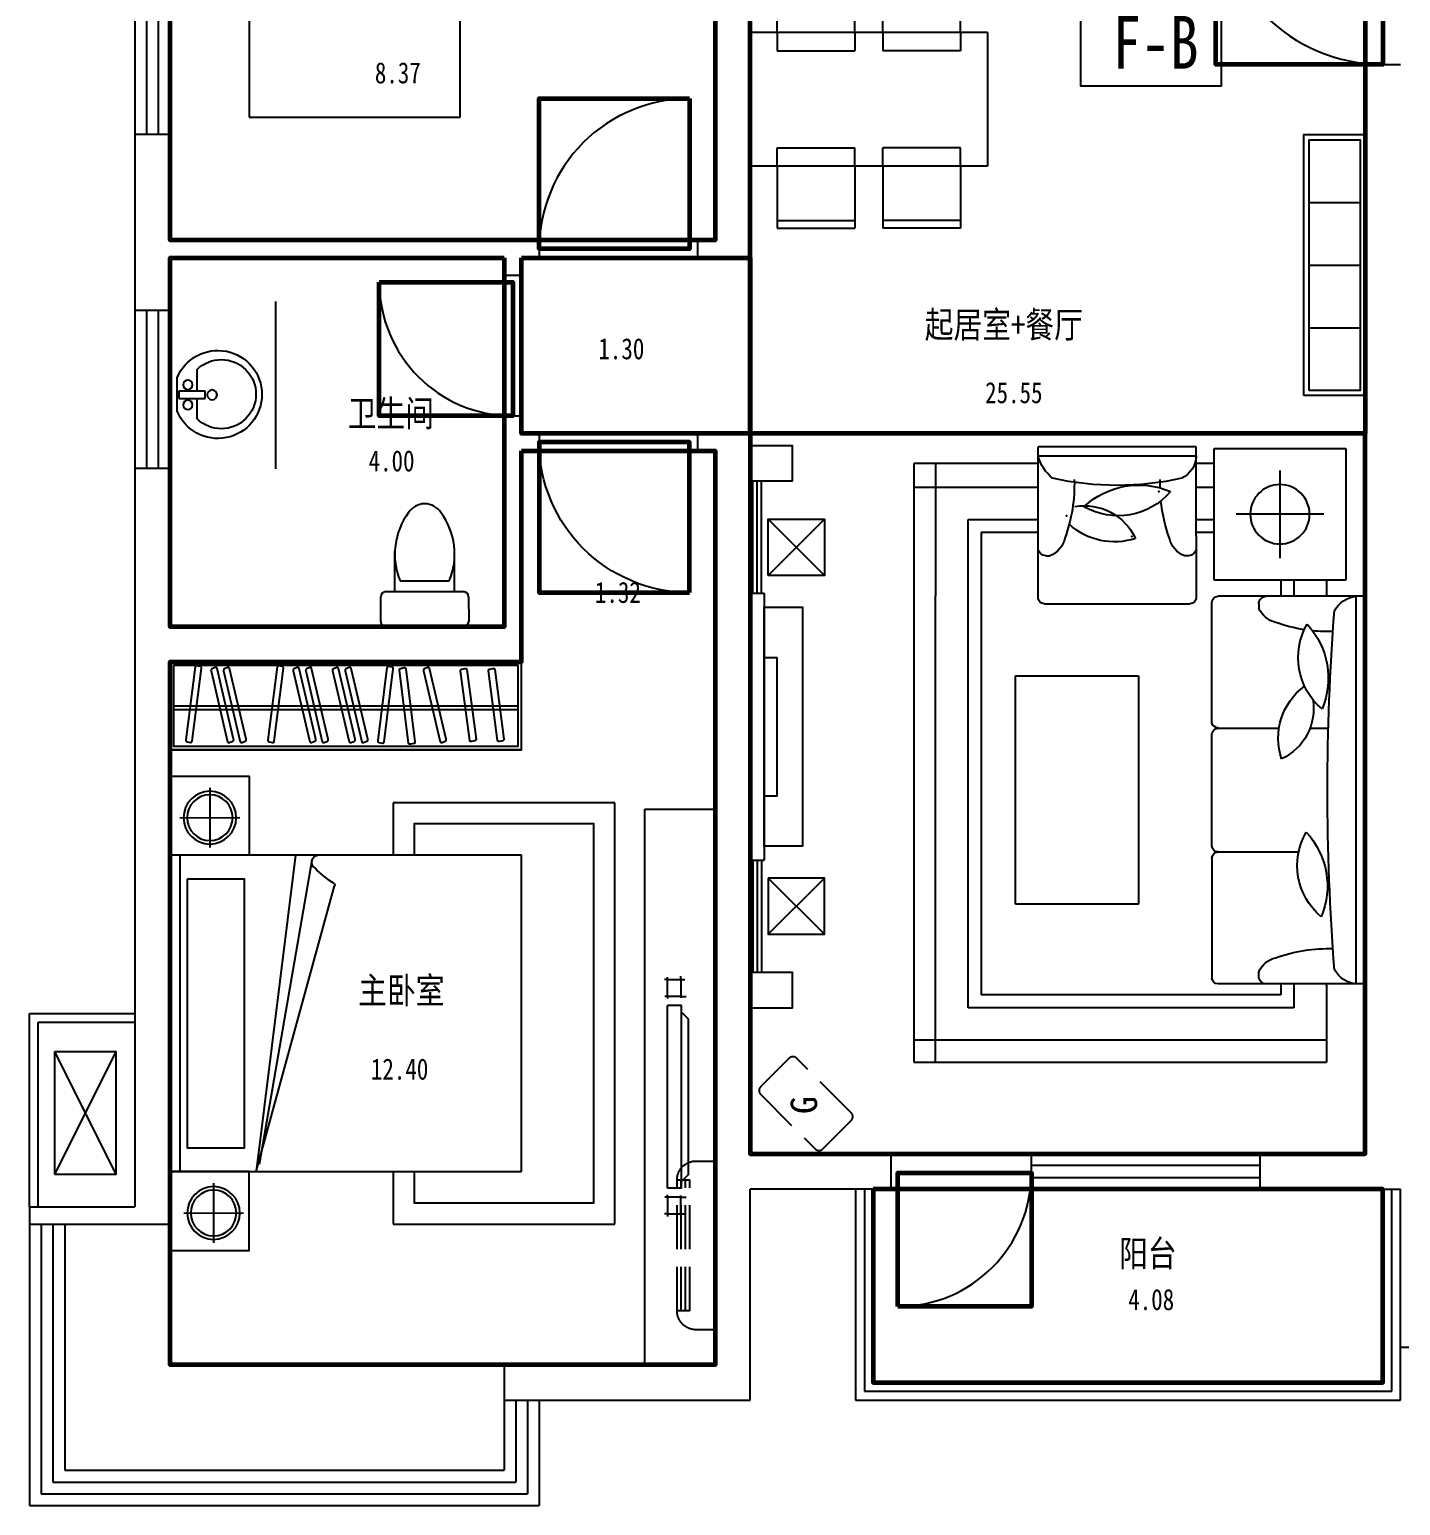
# Model space of a CAD drawing. Extents: x -355297 to -319897, y -340725 to -321125.
# Drawn here: x -355297 to -347497, y -339225 to -330826 of the extents above; entities that cross this region are included whole.
import ezdxf
from ezdxf.enums import TextEntityAlignment as Align

# ---------------------------------------------------------------- set-up
doc = ezdxf.new("R2010")
doc.units = 0
doc.header["$LTSCALE"] = 1000
doc.header["$MEASUREMENT"] = 0
doc.linetypes.add('DASH', pattern=[0.35, 0.25, -0.1])
doc.linetypes.add('DASHED', pattern=[0.75, 0.5, -0.25])
doc.layers.get('0').update_dxf_attribs({"linetype": 'CONTINUOUS'})
for name, color, linetype in [('0-室内空调位', 8, 'DASH'), ('A-FURN-MOVE', 47, 'DASH'), ('FIXT', 53, 'CONTINUOUS'), ('IDEN-NAME', 153, 'CONTINUOUS'), ('LVTRY', 8, 'CONTINUOUS'), ('PUB_HATCH', 8, 'CONTINUOUS'), ('PUB_TEXT', 7, 'CONTINUOUS'), ('TEXT', 6, 'CONTINUOUS'), ('WALL', 2, 'CONTINUOUS'), ('WIND', 2, 'CONTINUOUS'), ('WINDOW', 3, 'CONTINUOUS'), ('WINDOW_TEXT', 7, 'CONTINUOUS'), ('家具', 145, 'CONTINUOUS'), ('家具ALL', 33, 'CONTINUOUS'), ('灰色', 8, 'CONTINUOUS'), ('空调', 32, 'CONTINUOUS'), ('面积', 2, 'CONTINUOUS')]:
    doc.layers.add(name, color=color, linetype=linetype)
for name, color, linetype, lineweight in [('GT_卧室', 1, 'CONTINUOUS', 60), ('GT_卫生间', 5, 'CONTINUOUS', 60), ('GT_客厅', 2, 'CONTINUOUS', 60), ('GT_过道', 30, 'CONTINUOUS', 60), ('GT_门', 245, 'CONTINUOUS', 60), ('GT_阳台', 6, 'CONTINUOUS', 60), ('GT_餐厅', 3, 'CONTINUOUS', 60)]:
    doc.layers.add(name, color=color, linetype=linetype, lineweight=lineweight)
doc.layers.get('PUB_HATCH').off()
doc.styles.add('-黑体', font='simhei.ttf', dxfattribs={"width": 0.7})
doc.styles.add('CCDI_T0G_01', font='simhei.ttf')
doc.styles.add('SIMPLEX', font='SIMPLEX.SHX')
doc.styles.add('Style-simsun', font='')
doc.styles.get('Style-simsun').set_extended_font_data('NSimSun')

# ---------------------------------------------------------------- blocks, each defined once
blk = doc.blocks.new('_DBLK')
blk.add_line((-0.45, 0), (-0.45, -0.95))
blk.add_arc((-0.45, 0), 0.95, 270, 0)
at = {"layer": 'WINDOW_TEXT', "style": 'SIMPLEX', "flags": 9}
blk.add_attdef('A', text='', height=1, dxfattribs=at).set_placement((0, 1.5), align=Align.MIDDLE)
blk = doc.blocks.new('_WBLK')
for p, q in [((-0.5, 0.5), (0.5, 0.5)), ((0.5, 0.1667), (-0.5, 0.1667)), ((0.5, -0.1667), (-0.5, -0.1667)), ((-0.5, -0.5), (0.5, -0.5))]:
    blk.add_line(p, q)
at = {"layer": 'WINDOW_TEXT', "style": 'SIMPLEX', "flags": 9}
blk.add_attdef('A', text='', height=1, dxfattribs=at).set_placement((0, 1.5), align=Align.MIDDLE)
blk = doc.blocks.new('U_B5ZSN')
for p, q in [((-220, 0), (220, 0)), ((-250, -170), (-250, -30)), ((250, -30), (250, -170)), ((220, -200), (-220, -200)), ((-169.7, -200.4), (-169.7, -430.4)), ((169.7, -200.4), (169.7, -430.4)), ((139.7, -260.4), (-139.7, -260.4))]:
    blk.add_line(p, q)
for centre, radius, start, end in [((-220, -30), 30, 90, 180), ((220, -30), 30, 0, 90), ((-220, -170), 30, 180, 270), ((220, -170), 30, 270, 0), ((227.4, -412.8), 397.5, 157.45048, 216.63814), ((-227.4, -412.8), 397.5, 323.36186, 22.54952), ((0, -589.6), 109.8, 213.45086, 326.54914)]:
    blk.add_arc(centre, radius, start, end)
blk = doc.blocks.new('55555')
at = {"layer": 'LVTRY', "xscale": -1, "rotation": 90}
blk.add_blockref('U_B5ZSN', (61757.5, 84566.5), dxfattribs=at)
blk = doc.blocks.new('$plan$00001628')
for p, q in [((-20.3, 0), (20.3, 0)), ((20.3, 0), (20.3, -150)), ((-20.3, -150), (-20.3, 0)), ((-23.4, -103.9), (-143.6, -103.9)), ((20.3, -150), (-20.3, -150)), ((136, -103.9), (23.5, -103.9))]:
    blk.add_line(p, q)
blk.add_lwpolyline([(-96.6, 9.3, 5.110404), (92.2, 9.3)], format="xyb", close=True)
for centre, radius in [((-57.2, -52), 26.7), ((57.2, -52), 26.7), ((0, -190.1), 27.8)]:
    blk.add_circle(centre, radius)
blk.add_arc((-3.8, -242.5), 196.9, 135.25267, 44.74733)
blk = doc.blocks.new('dq')
at = {"ltscale": 2}
for p, q in [((-80, 950), (-80, 1749)), ((-50, 950), (-50, 1749)), ((-20, 950), (-20, 1749)), ((-128, 1476), (-528, 1076)), ((-528, 1476), (-128, 1076)), ((-80, -950), (-80, -1749)), ((-50, -950), (-50, -1749)), ((-20, -950), (-20, -1749)), ((-128, -1476), (-528, -1076)), ((-528, -1476), (-128, -1076))]:
    blk.add_line(p, q, dxfattribs=at)
for p, q in [((-100, 950), (-100, -950)), ((0, 950), (-100, 950)), ((0, 950), (0, -950)), ((0, -950), (-100, -950))]:
    blk.add_line(p, q)
for points in [[(0, 1749), (-300, 1749), (-300, 1999), (0, 1999)], [(-128, 1076), (-128, 1476), (-528, 1476), (-528, 1076)], [(-100, 850), (-372, 850), (-372, -850), (-100, -850)], [(-100, 493), (-190, 493), (-190, -494), (-100, -494)], [(-128, -1076), (-128, -1476), (-528, -1476), (-528, -1076)], [(0, -1999), (-300, -1999), (-300, -1749), (0, -1749)]]:
    blk.add_lwpolyline(points, close=True, dxfattribs=at)
blk = doc.blocks.new('A$C2C4A43AB')
at = {"layer": '家具'}
for p, q in [((450, 2529.8), (2250, 2529.8)), ((450, 529.8), (450, 2529.8)), ((2250, 2529.8), (2250, 529.8)), ((2250, 2529.8), (2250, 529.8)), ((2250, 2529.8), (2250, 2359.8)), ((236.6, 2473.8), (236.3, 2133.8)), ((450, 2474), (2250, 2474)), ((2486, 2452.7), (2485.7, 2112.7)), ((66.5, 2303.9), (406.5, 2303.6)), ((2315.9, 2282.9), (2655.9, 2282.6)), ((450, 1816.4), (2250.4, 2040)), ((480.3, 1723.2), (2209.1, 2022.9)), ((2250.4, 2040), (625, 1594)), ((151.3, 1260.9), (450, 1260.9)), ((151.3, 0), (151.3, 1260.9)), ((2250, 1260.9), (2548.7, 1260.9)), ((2548.7, 1260.9), (2548.7, 0)), ((2250, 529.8), (450, 529.8)), ((2548.7, 0), (151.3, 0))]:
    blk.add_line(p, q, dxfattribs=at)
for points in [[(0, 2529.8), (0, 2079.8), (450, 2079.8), (450, 2529.8)], [(2700, 2529.8), (2700, 2079.8), (2250, 2079.8), (2250, 2529.8)], [(587.2, 2432.2), (2115.7, 2432.2), (2115.7, 2107.6), (587.2, 2107.6)]]:
    blk.add_lwpolyline(points, close=True, dxfattribs=at)
blk.add_lwpolyline([(2250, 1140.9), (2428.7, 1140.9), (2428.7, 120), (271.3, 120), (271.3, 1140.9), (450, 1140.9)], dxfattribs=at)
for centre, radius in [((236.5, 2303.8), 150), ((236.5, 2303.8), 130), ((2485.9, 2282.7), 150), ((2485.9, 2282.7), 130)]:
    blk.add_circle(centre, radius, dxfattribs=at)
for centre, radius, start, end in [((489.3, 1685), 39.3, 34.76973, 171.6858), ((104.1, 1273.5), 602.1, 32.54346, 46.10592), ((620.1, 1602.8), 10, 212.54346, 299.04815)]:
    blk.add_arc(centre, radius, start, end, dxfattribs=at)
blk = doc.blocks.new('A$C54607170')
at = {"layer": '家具'}
for p, q in [((19.9, 105.5), (5.8, 105.5)), ((19.9, 105.5), (19.9, 122.3)), ((114.9, 105.5), (114.9, 121.2)), ((114.9, 105.5), (127.5, 105.5)), ((19.9, 29.9), (0, 29.9)), ((19.9, 29.9), (19.9, 6.8)), ((114.9, 29.9), (124.3, 29.9)), ((114.9, 29.9), (114.9, 0))]:
    blk.add_line(p, q, dxfattribs=at)
blk.add_lwpolyline([(114.9, 105.5), (19.9, 105.5), (19.9, 29.9), (114.9, 29.9)], close=True, dxfattribs=at)
blk = doc.blocks.new('A$C5F6F7D46')
at = {"layer": '家具'}
for p, q in [((544.7, 120), (1583, 120)), ((544.7, 40), (544.7, 120)), ((1583, 40), (1583, 120)), ((544.7, 40), (1583, 40)), ((621.6, 0), (581.6, 40)), ((1546.1, 40), (1506.1, 0)), ((621.6, 0), (1506.1, 0))]:
    blk.add_line(p, q, dxfattribs=at)
blk = doc.blocks.new('A$C0298320C')
blk.add_blockref('A$C54607170', (377.5, 14.5))
at = {"xscale": -1}
blk.add_blockref('A$C54607170', (1750.2, 14.5), dxfattribs=at)
at = {"layer": '面积'}
blk.add_blockref('A$C5F6F7D46', (0, 0), dxfattribs=at)
blk = doc.blocks.new('NAME')
blk.add_lwpolyline([(-4, 2.5), (-4, -2.5), (4, -2.5), (4, 2.5)], close=True)
at = {"style": '-黑体', "width": 0.8}
blk.add_attdef('户型名称', text='', height=3, dxfattribs=at).set_placement((0, 0), align=Align.MIDDLE_CENTER)
blk = doc.blocks.new('A$C27572BC1')
at = {"layer": '家具'}
for p, q in [((352.5, 1350), (1112.4, 1350)), ((352.5, 0), (352.5, 1350)), ((1112.4, 0), (1112.4, 1350)), ((352.5, 1196.8), (0, 1196.8)), ((0, 1196.8), (0, 754.5)), ((43.5, 1196.8), (43.5, 754.5)), ((1112.4, 1196.8), (1465, 1196.8)), ((1421.4, 1196.8), (1421.4, 754.5)), ((1465, 1196.8), (1465, 754.5)), ((352.5, 754.5), (0, 754.5)), ((1112.4, 754.5), (1465, 754.5)), ((0, 153.2), (0, 595.5)), ((352.5, 595.5), (0, 595.5)), ((43.5, 153.2), (43.5, 595.5)), ((1112.4, 595.5), (1465, 595.5)), ((1421.4, 153.2), (1421.4, 595.5)), ((1465, 153.2), (1465, 595.5)), ((352.5, 153.2), (0, 153.2)), ((1112.4, 153.2), (1465, 153.2)), ((352.5, 0), (1112.4, 0))]:
    blk.add_line(p, q, dxfattribs=at)
at = {"layer": '家具', "linetype": 'DASHED', "ltscale": 10}
for p, q in [((352.5, 1196.8), (457.2, 1196.8)), ((457.2, 1196.8), (457.2, 754.5)), ((1112.4, 1196.8), (1007.8, 1196.8)), ((1007.8, 1196.8), (1007.8, 754.5)), ((352.5, 754.5), (457.2, 754.5)), ((1112.4, 754.5), (1007.8, 754.5)), ((352.5, 595.5), (457.2, 595.5)), ((457.2, 153.2), (457.2, 595.5)), ((1007.8, 153.2), (1007.8, 595.5)), ((1112.4, 595.5), (1007.8, 595.5)), ((352.5, 153.2), (457.2, 153.2)), ((1112.4, 153.2), (1007.8, 153.2))]:
    blk.add_line(p, q, dxfattribs=at)
blk = doc.blocks.new('A$C1635139F')
at = {"layer": '家具', "linetype": 'Continuous'}
for p, q in [((110.8, 3491.6), (110.8, 2741.6)), ((860.8, 3491.6), (110.8, 3491.6)), ((860.8, 2741.6), (860.8, 3491.6)), ((961.8, 2993.7), (961.8, 3500.7)), ((961.8, 3500.7), (1861.8, 3500.7)), ((961.8, 3446.7), (1861.8, 3446.7)), ((1861.8, 2643.9), (1861.8, 3500.7)), ((961.8, 2993.7), (961.8, 2643.9)), ((1006.8, 2880.6), (1029.5, 2880.6)), ((1816.8, 2880.6), (1794.1, 2880.6)), ((110.8, 2741.6), (860.8, 2741.6)), ((0, 444.5), (0, 2650)), ((0.5, 2650.5), (837.9, 2650.5)), ((52.8, 444), (52.8, 2650.5)), ((606.4, 2606.5), (606.4, 2584.3)), ((873.1, 1925.7), (873.1, 2615.3)), ((1825.8, 2607.9), (997.8, 2607.9)), ((1290.8, 2197.3), (1290.8, 897.3)), ((1990.8, 2197.3), (1290.8, 2197.3)), ((1990.8, 897.3), (1990.8, 2197.3)), ((314.6, 1899.3), (217.8, 1899.3)), ((839.3, 1899.3), (490.9, 1899.3)), ((873.1, 1230.5), (873.1, 1864.1)), ((839.3, 1195.3), (379.2, 1195.3)), ((873.1, 1160.1), (873.1, 479.2)), ((1290.8, 897.3), (1990.8, 897.3)), ((606.4, 488), (606.4, 510.2)), ((0.5, 444), (837.9, 444))]:
    blk.add_line(p, q, dxfattribs=at)
at = {"layer": '家具'}
for p, q in [((485.8, 3365.7), (485.8, 2867.5)), ((860.8, 3404.8), (961.8, 3404.8)), ((1861.8, 3404.8), (2568.1, 3404.8)), ((1861.8, 3404.8), (2568.1, 3404.8)), ((2444.6, 3404.8), (2444.6, 2652.6)), ((2568.1, 3404.8), (2568.1, 0)), ((2568.1, 3404.8), (2568.1, 0)), ((961.8, 3271.5), (860.8, 3271.5)), ((2568.1, 3271.5), (1861.8, 3271.5)), ((236.7, 3116.6), (734.9, 3116.6)), ((961.8, 3086.3), (860.8, 3086.3)), ((2259.3, 3086.3), (1861.8, 3086.3)), ((2259.3, 308.7), (2259.3, 3086.3)), ((860.8, 3012.2), (961.8, 3012.2)), ((1861.8, 3012.2), (2185.2, 3012.2)), ((2185.2, 3012.2), (2185.2, 382.8)), ((221.7, 2741.6), (221.7, 2650.5)), ((406.9, 2741.6), (406.9, 2650.5)), ((481, 2741.6), (481, 2650.5)), ((221.7, 2650.5), (221.7, 2652.6)), ((406.9, 2650.5), (406.9, 2652.6)), ((2444.6, 0), (2444.6, 2652.6)), ((221.7, 435.7), (221.7, 444)), ((221.7, 444), (221.7, 0)), ((406.9, 444), (406.9, 352.9)), ((406.9, 436), (406.9, 308.7)), ((481, 444), (481, 382.8)), ((481, 382.8), (2185.2, 382.8)), ((406.9, 308.7), (2259.3, 308.7)), ((221.7, 123.5), (2568.1, 123.5)), ((2568.1, 0), (221.7, 0)), ((2568.1, 0), (1861.8, 0))]:
    blk.add_line(p, q, dxfattribs=at)
blk.add_circle((485.8, 3116.6), 169.1, dxfattribs=at)
at = {"layer": '家具', "linetype": 'Continuous'}
for centre, radius, start, end in [((1110.1, 3454.4), 148.5, 182.97, 243.66674), ((1613.5, 3520.1), 258.9, 309.82954, 343.53373), ((1411.8, 4967), 1686.2, 257.41004, 282.58996), ((251.2, 3289.5), 916.9, 358.58303, 1.59457), ((2572.4, 3289.5), 916.9, 178.40543, 199.73927), ((251.2, 3289.5), 916.9, 340.26073, 353.9761), ((979.4, 3009.1), 137.9, 291.27159, 347.71802), ((1844.1, 3009.1), 137.9, 192.28198, 248.72841), ((1006.8, 2925.6), 45, 180, 270), ((1816.8, 2925.6), 45, 270, 0), ((0.5, 2650), 0.5, 90, 180), ((31.5, 2484.4), 167.4, 30.68837, 82.6749), ((562.4, 2606.5), 44, 0, 90), ((837.9, 2615.3), 35.2, 0, 90), ((997.8, 2643.9), 36, 180, 270), ((1825.8, 2643.9), 36, 270, 0), ((-12994.4, 1547.3), 13209.5, 355.55987, 4.44013), ((480.7, 2633.3), 134.9, 282.27415, 338.70114), ((206.6, 3345.3), 896.5, 268.40543, 276.00735), ((206.6, 3345.3), 896.5, 279.035, 289.73927), ((828.4, 1948.6), 50.2, 280.89858, 332.84122), ((837.9, 1864.1), 35.2, 0, 90), ((837.9, 1230.5), 35.2, 270, 0), ((837.9, 1160.1), 35.2, 0, 90), ((206.6, -250.8), 896.5, 70.26073, 91.59457), ((480.7, 461.2), 134.9, 21.29886, 77.72585), ((31.5, 610.1), 167.4, 277.3251, 329.31163), ((0.5, 444.5), 0.5, 180, 270), ((562.4, 488), 44, 270, 0), ((837.9, 479.2), 35.2, 270, 0)]:
    blk.add_arc(centre, radius, start, end, dxfattribs=at)
at = {"layer": '家具'}
for centre, radius, start, end in [((1288, 2823.5), 459.3, 47.03855, 112.96198), ((1406.5, 3495.6), 388.2, 219.93728, 300.06326), ((1600, 2842.7), 322.7, 80.4987, 154.92667), ((1961, 3959.5), 1329.3, 221.0234, 221.26389), ((1428.1, 3337.9), 378.1, 251.44436, 312.71967), ((367.4, 2681.9), 29.4, 273.60815, 273.73494), ((367.4, 2681.9), 29.4, 273.60815, 273.73494), ((660, 2184.7), 449.1, 137.03855, 202.96198), ((2.8, 2300.6), 379.6, 309.93728, 30.06326), ((125.6, 1842.5), 369.7, 341.44436, 53.33975), ((609.8, 2010.6), 315.5, 170.4987, 244.92667), ((664.8, 1001.5), 449.1, 137.03855, 202.96198), ((7.7, 1117.4), 379.6, 309.93728, 30.06326)]:
    blk.add_arc(centre, radius, start, end, dxfattribs=at)
for p in [(1175.2, 3246.4), (1701.1, 3107.1), (1328.2, 2989.7)]:
    blk.add_point(p, dxfattribs=at)
blk = doc.blocks.new('壁挂空调')
at = {"layer": 'A-FURN-MOVE'}
for p, q in [((-108, 216), (-852, 216)), ((-852, 216), (-852, 144)), ((-108, 192), (-852, 192)), ((-108, 168), (-852, 168)), ((-108, 144), (-108, 216)), ((-960, 108), (-960, 0)), ((-108, 144), (-852, 144)), ((0, 0), (0, 108)), ((-960, 0), (0, 0))]:
    blk.add_line(p, q, dxfattribs=at)
for centre, start, end in [((-852, 108), 90, 180), ((-108, 108), 0, 90)]:
    blk.add_arc(centre, 108, start, end, dxfattribs=at)
blk = doc.blocks.new('A$C56337016')
for p, q in [((319.9, 525), (8.8, 213.8)), ((525, 362.3), (362.3, 525)), ((213.8, 8.8), (525, 319.9)), ((8.8, 171.4), (171.4, 8.8))]:
    blk.add_line(p, q)
for centre, start, end in [((341.1, 503.8), 45, 135), ((503.8, 341.1), 315, 45), ((30, 192.6), 135, 225), ((192.6, 30), 225, 315)]:
    blk.add_arc(centre, 30, start, end)
at = {"style": 'Style-simsun'}
blk.add_text('G', height=150, dxfattribs=at).set_placement((207.4, 203.6))
blk = doc.blocks.new('A$C24390004')
at = {"layer": '空调'}
for p, q in [((700, 350), (0, 0)), ((700, 0), (0, 350)), ((0, 350), (0, 0)), ((700, 350), (0, 350)), ((700, 0), (700, 350)), ((700, 0), (0, 0))]:
    blk.add_line(p, q, dxfattribs=at)
blk = doc.blocks.new('A$C64276DD0')
at = {"layer": '家具'}
for p, q in [((450, 2000), (1650, 2000)), ((450, 0), (450, 2000)), ((450, 1944.2), (1650, 1944.2)), ((1650, 2000), (1650, 0)), ((1650, 2000), (1650, 0)), ((1650, 2000), (1650, 1830)), ((1886, 1922.9), (1885.7, 1582.9)), ((1715.9, 1753.1), (2055.9, 1752.8)), ((450, 1286.6), (1650.4, 1510.2)), ((480.3, 1193.4), (1609.1, 1493.1)), ((1650.4, 1510.2), (625, 1064.2)), ((1650, 0), (450, 0))]:
    blk.add_line(p, q, dxfattribs=at)
for points in [[(2100, 2000), (2100, 1550), (1650, 1550), (1650, 2000)], [(587.2, 1902.4), (1515.7, 1902.4), (1515.7, 1577.8), (587.2, 1577.8)]]:
    blk.add_lwpolyline(points, close=True, dxfattribs=at)
for radius in [150, 130]:
    blk.add_circle((1885.9, 1752.9), radius, dxfattribs=at)
for centre, radius, start, end in [((489.3, 1155.2), 39.3, 34.76973, 171.6858), ((104.1, 743.7), 602.1, 32.54346, 46.10592), ((620.1, 1073), 10, 212.54346, 299.04815)]:
    blk.add_arc(centre, radius, start, end, dxfattribs=at)
blk = doc.blocks.new('A$C64276DD0-flat-3')
at = {"layer": '家具'}
for p, q in [((-450, 2000), (-1650, 2000)), ((-1650, 2000), (-1650, 0)), ((-1650, 2000), (-1650, 0)), ((-1650, 2000), (-1650, 1830)), ((-450, 1944.2), (-1650, 1944.2)), ((-450, 0), (-450, 2000)), ((-1886, 1922.9), (-1885.7, 1582.9)), ((-1715.9, 1753.1), (-2055.9, 1752.8)), ((-1650.4, 1510.2), (-625, 1064.2)), ((-450, 1286.6), (-1650.4, 1510.2)), ((-480.3, 1193.4), (-1609.1, 1493.1)), ((-1650, 0), (-450, 0))]:
    blk.add_line(p, q, dxfattribs=at)
for points in [[(-2100, 2000), (-2100, 1550), (-1650, 1550), (-1650, 2000)], [(-587.2, 1902.4), (-1515.7, 1902.4), (-1515.7, 1577.8), (-587.2, 1577.8)]]:
    blk.add_lwpolyline(points, close=True, dxfattribs=at)
for radius in [150, 130]:
    blk.add_circle((-1885.9, 1752.9), radius, dxfattribs=at)
for centre, radius, start, end in [((-104.1, 743.7), 602.1, 133.89408, 147.45654), ((-489.3, 1155.2), 39.3, 8.3142, 145.23027), ((-620.1, 1073), 10, 240.95185, 327.45654)]:
    blk.add_arc(centre, radius, start, end, dxfattribs=at)

msp = doc.modelspace()

# ---------------------------------------------------------------- linework, layer by layer
at = {"layer": 'GT_卧室'}
for points in [[(-354497.3, -329324.6), (-351397.3, -329324.6), (-351397.3, -332024.6), (-354497.3, -332024.6), (-354497.3, -329324.6)], [(-352497.3, -333224.6), (-351397.3, -333224.6), (-351397.3, -338424.6), (-354497.3, -338424.6), (-354497.3, -334424.6), (-352497.3, -334424.6), (-352497.3, -333224.6)]]:
    msp.add_lwpolyline(points, dxfattribs=at)
at = {"layer": 'GT_卫生间'}
msp.add_lwpolyline([(-352597.3, -332124.6), (-352597.3, -334224.6), (-354497.3, -334224.6), (-354497.3, -332124.6), (-352597.3, -332124.6)], dxfattribs=at)
at = {"layer": 'GT_客厅'}
msp.add_lwpolyline([(-351197.3, -333124.6), (-351197.3, -337224.6), (-347697.3, -337224.6), (-347697.3, -333124.6), (-351197.3, -333124.6)], dxfattribs=at)
at = {"layer": 'GT_过道'}
msp.add_lwpolyline([(-352497.3, -332124.6), (-351197.3, -332124.6), (-351197.3, -333124.6), (-351497.3, -333124.6), (-352497.3, -333124.6), (-352497.3, -332124.6)], dxfattribs=at)
at = {"layer": 'GT_门'}
for points in [[(-348547.3, -330074.6), (-347597.3, -330074.6), (-347597.3, -331024.6), (-348547.3, -331024.6), (-348547.3, -330074.6)], [(-351542.3, -331219.6), (-351542.3, -332074.6), (-352397.3, -332074.6), (-352397.3, -331219.6), (-351542.3, -331219.6)], [(-353307.3, -332264.6), (-352547.3, -332264.6), (-352547.3, -333024.6), (-353307.3, -333024.6), (-353307.3, -332264.6)], [(-351542.3, -334029.6), (-351542.3, -333174.6), (-352397.3, -333174.6), (-352397.3, -334029.6), (-351542.3, -334029.6)], [(-350356.9, -338092.8), (-350357.4, -337332.8), (-349597.4, -337332.3), (-349597.4, -338092.8), (-350356.9, -338093.2)]]:
    msp.add_lwpolyline(points, dxfattribs=at)
at = {"layer": 'GT_阳台'}
msp.add_lwpolyline([(-350497.3, -337424.6), (-350497.3, -338524.6), (-347597.3, -338524.6), (-347597.3, -337424.6), (-350497.3, -337424.6)], dxfattribs=at)
at = {"layer": 'GT_餐厅'}
msp.add_lwpolyline([(-351197.3, -329924.6), (-347697.3, -329924.6), (-347697.3, -333124.6), (-351197.3, -333124.6), (-351197.3, -329924.6)], dxfattribs=at)
at = {"layer": 'LVTRY'}
msp.add_line((-353897.6, -332374.6), (-353897.5, -333326.4), dxfattribs=at)
at = {"layer": 'WALL'}
for p, q in [((-351397.3, -332024.6), (-351397.3, -329324.6)), ((-351397.3, -332024.6), (-351397.3, -329324.6)), ((-351197.3, -332124.6), (-351197.3, -329924.6)), ((-351197.3, -332124.6), (-351197.3, -329924.6)), ((-347697.3, -331124.6), (-347697.3, -331024.6)), ((-347697.3, -331124.6), (-347697.3, -331024.6)), ((-354497.3, -331424.6), (-354697.3, -331424.6)), ((-354697.3, -331424.6), (-354697.3, -332424.6)), ((-354697.3, -331424.6), (-354697.3, -332424.6)), ((-354497.3, -331424.6), (-354697.3, -331424.6)), ((-354497.3, -331424.6), (-354497.3, -332024.6)), ((-354497.3, -331424.6), (-354497.3, -332024.6)), ((-347697.3, -337224.6), (-347697.3, -331424.6)), ((-347697.3, -337224.6), (-347697.3, -331424.6)), ((-354497.3, -332024.6), (-352597.3, -332024.6)), ((-354497.3, -332024.6), (-352597.3, -332024.6)), ((-352597.3, -332024.6), (-352397.3, -332024.6)), ((-352597.3, -332024.6), (-352597.3, -332024.6)), ((-352597.3, -332024.6), (-352597.3, -332024.6)), ((-352597.3, -332024.6), (-352397.3, -332024.6)), ((-352397.3, -332024.6), (-352397.3, -332124.6)), ((-352397.3, -332024.6), (-352397.3, -332124.6)), ((-351497.3, -332024.6), (-351397.3, -332024.6)), ((-351497.3, -332024.6), (-351497.3, -332124.6)), ((-351497.3, -332024.6), (-351497.3, -332124.6)), ((-351497.3, -332024.6), (-351397.3, -332024.6)), ((-354497.3, -332124.6), (-352597.3, -332124.6)), ((-354497.3, -332124.6), (-354497.3, -332424.6)), ((-354497.3, -332124.6), (-354497.3, -332424.6)), ((-354497.3, -332124.6), (-352597.3, -332124.6)), ((-352597.3, -332224.6), (-352597.3, -332124.6)), ((-352597.3, -332224.6), (-352597.3, -332124.6)), ((-352497.3, -332124.6), (-352497.3, -332124.6)), ((-352497.3, -332124.6), (-352497.3, -332124.6)), ((-352497.3, -332124.6), (-352397.3, -332124.6)), ((-352497.3, -332124.6), (-352497.3, -332124.6)), ((-352497.3, -332224.6), (-352497.3, -332124.6)), ((-352497.3, -332224.6), (-352497.3, -332124.6)), ((-352497.3, -332124.6), (-352497.3, -332124.6)), ((-352497.3, -332124.6), (-352397.3, -332124.6)), ((-352497.3, -332124.6), (-352497.3, -332124.6)), ((-352497.3, -332124.6), (-352497.3, -332124.6)), ((-351497.3, -332124.6), (-351397.3, -332124.6)), ((-351497.3, -332124.6), (-351397.3, -332124.6)), ((-351397.3, -332124.6), (-351197.3, -332124.6)), ((-351397.3, -332124.6), (-351197.3, -332124.6)), ((-352597.3, -332224.6), (-352497.3, -332224.6)), ((-352597.3, -332224.6), (-352497.3, -332224.6)), ((-354497.3, -332424.6), (-354697.3, -332424.6)), ((-354497.3, -332424.6), (-354697.3, -332424.6)), ((-352597.3, -334224.6), (-352597.3, -333024.6)), ((-352597.3, -333024.6), (-352497.3, -333024.6)), ((-352597.3, -333024.6), (-352497.3, -333024.6)), ((-352597.3, -334224.6), (-352597.3, -333024.6)), ((-352497.3, -333024.6), (-352497.3, -333124.6)), ((-352497.3, -333024.6), (-352497.3, -333124.6)), ((-352497.3, -333124.6), (-352397.3, -333124.6)), ((-352497.3, -333124.6), (-352397.3, -333124.6)), ((-352397.3, -333124.6), (-352397.3, -333224.6)), ((-352397.3, -333124.6), (-352397.3, -333224.6)), ((-351497.3, -333124.6), (-351397.3, -333124.6)), ((-351497.3, -333124.6), (-351497.3, -333224.6)), ((-351497.3, -333124.6), (-351197.3, -333124.6)), ((-351497.3, -333124.6), (-351197.3, -333124.6)), ((-351497.3, -333124.6), (-351497.3, -333224.6)), ((-351497.3, -333124.6), (-351397.3, -333124.6)), ((-351197.3, -337224.6), (-351197.3, -333124.6)), ((-351197.3, -337224.6), (-351197.3, -333124.6)), ((-352497.3, -333224.6), (-352397.3, -333224.6)), ((-352497.3, -333224.6), (-352497.3, -334424.6)), ((-352497.3, -333224.6), (-352497.3, -334424.6)), ((-352497.3, -333224.6), (-352397.3, -333224.6)), ((-351497.3, -333224.6), (-351397.3, -333224.6)), ((-351497.3, -333224.6), (-351397.3, -333224.6)), ((-351397.3, -337699.6), (-351397.3, -333224.6)), ((-351397.3, -337699.6), (-351397.3, -333224.6)), ((-354697.3, -333324.6), (-354697.3, -337524.6)), ((-354497.3, -333324.6), (-354697.3, -333324.6)), ((-354497.3, -333324.6), (-354697.3, -333324.6)), ((-354697.3, -333324.6), (-354697.3, -337524.6)), ((-354497.3, -333324.6), (-354497.3, -334224.6)), ((-354497.3, -333324.6), (-354497.3, -334224.6)), ((-354497.3, -334224.6), (-352597.3, -334224.6)), ((-354497.3, -334224.6), (-352597.3, -334224.6)), ((-354497.3, -334424.6), (-354497.3, -337624.6)), ((-354497.3, -334424.6), (-352497.3, -334424.6)), ((-354497.3, -334424.6), (-352497.3, -334424.6)), ((-354497.3, -334424.6), (-354497.3, -337624.6)), ((-350397.4, -337224.6), (-351197.3, -337224.6)), ((-350397.4, -337224.6), (-351197.3, -337224.6)), ((-350397.4, -337224.6), (-350397.3, -337424.6)), ((-350397.4, -337224.6), (-350397.3, -337424.6)), ((-348297.4, -337224.6), (-347697.3, -337224.6)), ((-348297.4, -337224.6), (-348297.3, -337424.6)), ((-348297.4, -337224.6), (-348297.3, -337424.6)), ((-348297.4, -337224.6), (-347697.3, -337224.6)), ((-351197.3, -338624.6), (-351197.3, -337424.6)), ((-351197.3, -338624.6), (-351197.3, -337424.6)), ((-350398.4, -337424.6), (-351197.3, -337424.6)), ((-350397.3, -337424.6), (-351197.3, -337424.6)), ((-350397.3, -337424.6), (-351197.3, -337424.6)), ((-350398.4, -337424.6), (-351197.3, -337424.6)), ((-351197.3, -338624.6), (-351197.3, -337424.6)), ((-351197.3, -338624.6), (-351197.3, -337424.6)), ((-348297.4, -337424.6), (-347497.3, -337424.6)), ((-348297.4, -337424.6), (-347497.3, -337424.6)), ((-351397.3, -338424.6), (-351397.3, -337699.6)), ((-351397.3, -338424.6), (-351397.3, -337699.6)), ((-352597.3, -338424.6), (-351397.3, -338424.6)), ((-352597.3, -338424.6), (-351397.3, -338424.6)), ((-352597.3, -338624.6), (-351197.3, -338624.6)), ((-352597.3, -338624.6), (-351197.3, -338624.6))]:
    msp.add_line(p, q, dxfattribs=at)
at = {"layer": 'WALL', "linetype": 'ByBlock'}
for p, q in [((-355297.3, -337524.6), (-354697.3, -337524.6)), ((-355297.3, -337524.6), (-355297.3, -337624.6)), ((-355297.3, -337524.6), (-355297.3, -337624.6)), ((-355297.3, -337524.6), (-354697.3, -337524.6)), ((-355297.3, -337624.6), (-354497.3, -337624.6)), ((-355297.3, -337624.6), (-354497.3, -337624.6)), ((-352597.3, -338424.6), (-352597.3, -338624.6)), ((-352597.3, -338424.6), (-352597.3, -338624.6))]:
    msp.add_line(p, q, dxfattribs=at)
at = {"layer": 'WALL'}
msp.add_lwpolyline([(-347697.3, -336024.7), (-347697.3, -331024.6), (-347497.3, -331024.6)], dxfattribs=at)
msp.add_lwpolyline([(-347697.3, -336024.7), (-347697.3, -331024.6), (-347497.3, -331024.6)], dxfattribs=at)
at = {"layer": 'WINDOW'}
for p, q in [((-352597.3, -333024.6), (-352597.3, -332224.6)), ((-349597.3, -337424.6), (-349597.4, -337224.6)), ((-348297.4, -337224.6), (-349597.4, -337224.6)), ((-348297.4, -337289.6), (-349597.4, -337289.6)), ((-348297.4, -337424.6), (-350397.3, -337424.6)), ((-348297.4, -337359.6), (-349597.3, -337359.6)), ((-355297.3, -337624.6), (-355297.3, -339224.6)), ((-355230.7, -337624.6), (-355230.7, -339158)), ((-355164, -337624.6), (-355164, -339091.3)), ((-355097.3, -337624.6), (-355097.3, -339024.6)), ((-354497.3, -337624.6), (-354497.3, -338424.6)), ((-354497.3, -338424.6), (-352597.3, -338424.6)), ((-352597.3, -338424.6), (-352597.3, -339024.6)), ((-352530.7, -338624.6), (-352530.7, -339091.3)), ((-352464, -338624.6), (-352464, -339158)), ((-352397.3, -338624.6), (-352397.3, -339224.6)), ((-355097.3, -339024.6), (-352597.3, -339024.6)), ((-355164, -339091.3), (-352530.7, -339091.3)), ((-355230.7, -339158), (-352464, -339158)), ((-355297.3, -339224.6), (-352397.3, -339224.6))]:
    msp.add_line(p, q, dxfattribs=at)
at = {"layer": '家具', "ltscale": 2}
for p, q in [((-348017.3, -331810.9), (-347727.3, -331810.9)), ((-348017.3, -332167.2), (-347727.3, -332167.2)), ((-348017.3, -332523.5), (-347727.3, -332523.5))]:
    msp.add_line(p, q, dxfattribs=at)
at = {"layer": '家具', "linetype": 'Continuous'}
for p, q in [((-354497.3, -334424.6), (-352497.3, -334424.6)), ((-354497.3, -334924.6), (-354497.3, -334424.6)), ((-354497.3, -334924.6), (-354497.3, -334424.6)), ((-352497.3, -334924.6), (-352497.3, -334424.6)), ((-354477.3, -334674.6), (-352517.3, -334674.6)), ((-354477.3, -334694.6), (-352517.3, -334694.6)), ((-352497.3, -334924.6), (-354497.3, -334924.6))]:
    msp.add_line(p, q, dxfattribs=at)
at = {"layer": '家具'}
msp.add_line((-351797.3, -338424.6), (-351797.3, -335262.1), dxfattribs=at)
at = {"layer": '家具', "ltscale": 2}
for points in [[(-348047.3, -332909.8), (-348047.3, -331424.6), (-347697.3, -331424.6), (-347697.3, -332909.8)], [(-348017.3, -332879.8), (-348017.3, -331454.6), (-347727.3, -331454.6), (-347727.3, -332879.8)]]:
    msp.add_lwpolyline(points, close=True, dxfattribs=at)
at = {"layer": '家具', "linetype": 'Continuous'}
for points in [[(-354497.3, -334424.6), (-354497.3, -334924.6), (-352497.3, -334924.6), (-352497.3, -334424.6)], [(-354477.3, -334444.6), (-354477.3, -334904.6), (-352517.3, -334904.6), (-352517.3, -334444.6)]]:
    msp.add_lwpolyline(points, close=True, dxfattribs=at)
for points in [[(-354355.6, -334453), (-354407.8, -334868.9, 0.414214), (-354401.3, -334878.8), (-354381.7, -334882.9, 0.414214), (-354371.8, -334876.4), (-354319.6, -334460.6, 0.414214), (-354326.1, -334450.7), (-354345.6, -334446.5, 0.414214)], [(-354264.5, -334475.6), (-354170.4, -334878.8, 0.414214), (-354159.5, -334883.5), (-354141, -334876.1, 0.414214), (-354136.3, -334865.1), (-354230.4, -334462, 0.414214), (-354241.3, -334457.3), (-354259.8, -334464.7, 0.414214)], [(-354193.3, -334475.6), (-354099.3, -334878.8, 0.414214), (-354088.3, -334883.5), (-354069.8, -334876.1, 0.414214), (-354065.1, -334865.1), (-354159.2, -334462, 0.414214), (-354170.1, -334457.3), (-354188.7, -334464.7, 0.414214)], [(-353888.5, -334453), (-353940.6, -334868.9, 0.414214), (-353934.2, -334878.8), (-353914.6, -334882.9, 0.414214), (-353904.6, -334876.4), (-353852.5, -334460.6, 0.414214), (-353859, -334450.7), (-353878.5, -334446.5, 0.414214)], [(-353797.4, -334475.6), (-353703.3, -334878.8, 0.414214), (-353692.4, -334883.5), (-353673.8, -334876.1, 0.414214), (-353669.2, -334865.1), (-353763.2, -334462, 0.414214), (-353774.2, -334457.3), (-353792.7, -334464.7, 0.414214)], [(-353726.2, -334475.6), (-353632.1, -334878.8, 0.414214), (-353621.2, -334883.5), (-353602.7, -334876.1, 0.414214), (-353598, -334865.1), (-353692.1, -334462, 0.414214), (-353703, -334457.3), (-353721.5, -334464.7, 0.414214)], [(-353572.8, -334475.6), (-353478.7, -334878.8, 0.414214), (-353467.8, -334883.5), (-353449.2, -334876.1, 0.414214), (-353444.5, -334865.1), (-353538.6, -334462, 0.414214), (-353549.5, -334457.3), (-353568.1, -334464.7, 0.414214)], [(-353501.6, -334475.6), (-353407.5, -334878.8, 0.414214), (-353396.6, -334883.5), (-353378, -334876.1, 0.414214), (-353373.4, -334865.1), (-353467.4, -334462, 0.414214), (-353478.4, -334457.3), (-353496.9, -334464.7, 0.414214)], [(-353280, -334880.3), (-353227.9, -334464.4, 0.414214), (-353234.4, -334454.5), (-353253.9, -334450.4, 0.414214), (-353263.9, -334456.9), (-353316, -334872.7, 0.414214), (-353309.6, -334882.7), (-353290, -334886.8, 0.414214)], [(-353140.2, -334887.2), (-353192.4, -334471.3, -0.414214), (-353185.9, -334461.4), (-353166.3, -334457.2, -0.414214), (-353156.4, -334463.7), (-353104.2, -334879.6, -0.414214), (-353110.7, -334889.5), (-353130.2, -334893.6, -0.414214)], [(-353055.4, -334475.6), (-352961.3, -334878.8, 0.414214), (-352950.4, -334883.5), (-352931.8, -334876.1, 0.414214), (-352927.1, -334865.1), (-353021.2, -334462, 0.414214), (-353032.1, -334457.3), (-353050.7, -334464.7, 0.414214)], [(-352793, -334871.5), (-352845.2, -334475.9, -0.414214), (-352838.7, -334466), (-352819.2, -334461.8, -0.414214), (-352809.2, -334468.3), (-352757, -334863.9, -0.414214), (-352763.5, -334873.9), (-352783.1, -334878, -0.414214)], [(-352634.6, -334871.5), (-352686.8, -334475.9, -0.414214), (-352680.3, -334466), (-352660.7, -334461.8, -0.414214), (-352650.8, -334468.3), (-352598.6, -334863.9, -0.414214), (-352605.1, -334873.9), (-352624.6, -334878, -0.414214)]]:
    msp.add_lwpolyline(points, format="xyb", close=True, dxfattribs=at)
at = {"layer": '家具'}
msp.add_lwpolyline([(-351797.3, -335262.1), (-351397.3, -335262.1)], dxfattribs=at)
at = {"layer": '家具ALL'}
for p, q in [((-350597.3, -337424.6), (-350597.3, -338624.6)), ((-350547.3, -337424.6), (-350547.3, -338574.6)), ((-350497.3, -337424.6), (-350497.3, -338524.6)), ((-347597.3, -338524.6), (-347597.3, -337424.6)), ((-347547.3, -338574.6), (-347547.3, -337424.6)), ((-347497.3, -338624.6), (-347497.3, -337424.6)), ((-350497.3, -338524.6), (-347597.3, -338524.6)), ((-350547.3, -338574.6), (-347547.3, -338574.6)), ((-350597.3, -338624.6), (-347497.3, -338624.6))]:
    msp.add_line(p, q, dxfattribs=at)
at = {"layer": '空调'}
for p, q in [((-355297.3, -336424.6), (-354697.3, -336424.6)), ((-355297.3, -337524.6), (-355297.3, -336424.6)), ((-355247.3, -336474.6), (-354697.3, -336474.6)), ((-355247.3, -337524.6), (-355247.3, -336474.6)), ((-347497.3, -338324.6), (-346497.3, -338324.6))]:
    msp.add_line(p, q, dxfattribs=at)

# ---------------------------------------------------------------- block references
at = {"layer": '0-室内空调位', "xscale": -1, "rotation": 89.99999998665979}
msp.add_blockref('壁挂空调', (-351397.3, -338224.6), dxfattribs=at)
at = {"layer": 'A-FURN-MOVE', "rotation": 90}
msp.add_blockref('A$C56337016', (-350613, -337204.9), dxfattribs=at)
at = {"layer": 'FIXT', "xscale": -1, "rotation": 270.0062295994429}
msp.add_blockref('55555', (-437608.6, -395991.3), dxfattribs=at)
at = {"layer": 'IDEN-NAME'}
ref = msp.add_blockref('NAME', (-348916.6, -330899.2), dxfattribs=dict(at, xscale=-100, yscale=100, zscale=100))
ref.add_attrib('户型名称', 'F-B', dxfattribs={"layer": '0', "height": 300, "style": '-黑体', "width": 0.8}).set_placement((-348890.8, -330899.2), align=Align.MIDDLE_CENTER)
at = {"layer": 'LVTRY', "xscale": -1, "rotation": 90.00622959944292}
msp.add_blockref('$plan$00001628', (-354448.3, -332905.1), dxfattribs=at)
at = {"layer": 'PUB_HATCH', "xscale": -1, "rotation": 90}
msp.add_blockref('A$C27572BC1', (-349847.3, -330491), dxfattribs=at)
at = {"layer": 'WALL', "xscale": -1}
msp.add_blockref('A$C64276DD0', (-352397.3, -331324.6), dxfattribs=at)
at = {"layer": 'WIND'}
for name, p, xscale, yscale, zscale, rotation in [('_WBLK', (-354597.3, -330624.6), -1600.000000073225, 200, 1500, 89.99999999500572), ('_DBLK', (-347597.3, -330524.6), -1000.000000000815, -1000.000000000815, 2100, 90), ('_DBLK', (-349997.4, -337332.5), 800.000000000772, 800.0000000006403, 2100, 0.0353762600641389)]:
    msp.add_blockref(name, p, dxfattribs=dict(at, xscale=xscale, yscale=yscale, zscale=zscale, rotation=rotation))
at = {"layer": 'WINDOW'}
for name, p, xscale, yscale, zscale, rotation in [('_DBLK', (-351947.3, -332074.6), 900, 900, 2100, 179.9999999981916), ('_DBLK', (-352547.3, -332624.6), -800, -800, 2100, 90.00000000181755), ('_WBLK', (-354597.3, -332874.6), -900, 200, 1500, 90.00000000180832)]:
    msp.add_blockref(name, p, dxfattribs=dict(at, xscale=xscale, yscale=yscale, zscale=zscale, rotation=rotation))
at = {"layer": 'WINDOW', "xscale": -900, "yscale": 900, "zscale": 2100}
msp.add_blockref('_DBLK', (-351947.3, -333174.6), dxfattribs=at)
at = {"layer": '家具', "extrusion": (0, 0, -1), "xscale": 0.800000011920929, "yscale": 0.800000011920929, "zscale": -0.8, "rotation": 1.66752663e-08}
msp.add_blockref('dq', (351197.3, -334793.5), dxfattribs=at)
at = {"layer": '家具', "xscale": -1}
for name, p, rotation in [('A$C1635139F', (-347697.3, -336701.3), 1.00051967e-08), ('A$C2C4A43AB', (-351967.5, -335074.6), 90)]:
    msp.add_blockref(name, p, dxfattribs=dict(at, rotation=rotation))
at = {"layer": '家具', "rotation": 89.99999991995873}
msp.add_blockref('A$C0298320C', (-351547.3, -337962.9), dxfattribs=at)
at = {"layer": '灰色'}
msp.add_blockref('A$C64276DD0-flat-3', (-352397.3, -331324.6), dxfattribs=at)
at = {"layer": '空调', "xscale": -1, "rotation": 90}
msp.add_blockref('A$C24390004', (-354803.6, -336640.6), dxfattribs=at)

# ---------------------------------------------------------------- texts
at = {"layer": 'PUB_TEXT', "style": 'CCDI_T0G_01', "width": 0.8}
for s, p in [('8.37', (-353201.9, -331072.7)), ('1.30', (-351930, -332642.7)), ('4.00', (-353237.5, -333280.8)), ('1.32', (-351949.8, -334028.8)), ('12.40', (-353191.7, -336741.4)), ('4.08', (-348915.5, -338052.8))]:
    msp.add_text(s, height=120, dxfattribs=at).set_placement(p, align=Align.MIDDLE_CENTER)
msp.add_text('25.55', height=120, dxfattribs=at).set_placement((-349860.5, -332952.6))
at = {"layer": 'TEXT', "style": 'CCDI_T0G_01', "width": 0.8}
msp.add_text('起居室+餐厅', height=150, dxfattribs=at).set_placement((-350204.1, -332580.6))
for s, p in [('卫生间', (-353241.6, -333010.5)), ('主卧室', (-353181.7, -336293.8)), ('阳台', (-348934.7, -337790.6))]:
    msp.add_text(s, height=150, dxfattribs=at).set_placement(p, align=Align.MIDDLE_CENTER)

doc.saveas('drawing.dxf')
